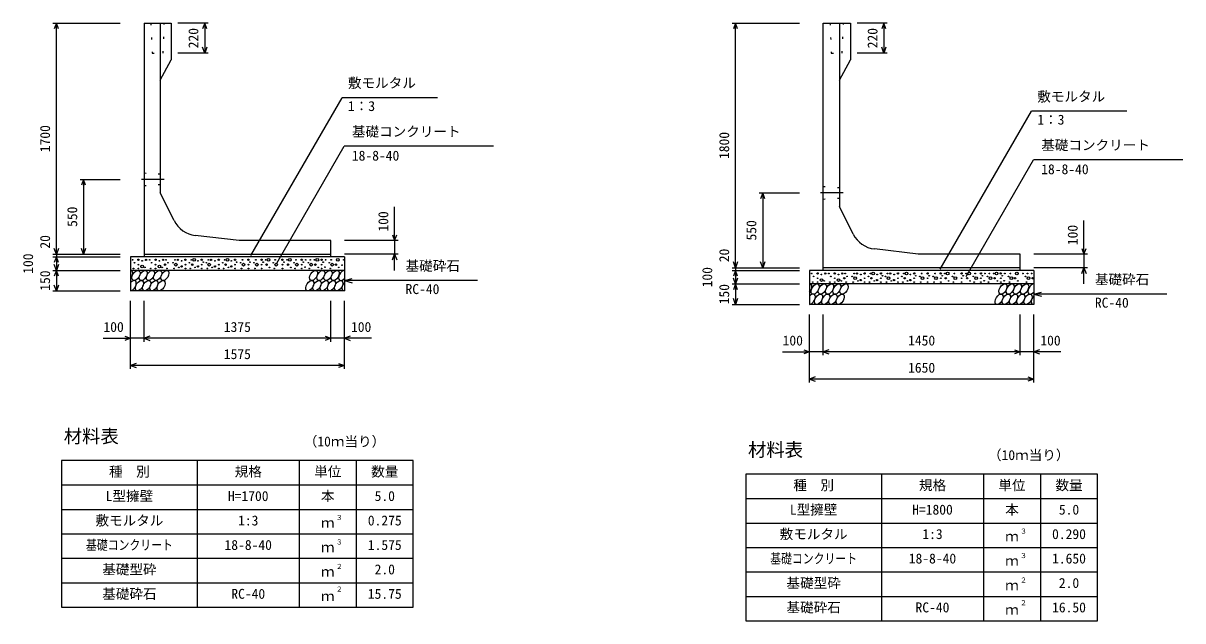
# Model space of a CAD drawing. Units: millimetres, scale not verified. Extents: x -50400 to 50400, y -17820 to 17820.
# Drawn here: x 11123 to 19659, y -3481 to 919 of the extents above; entities that cross this region are included whole.
import ezdxf
from ezdxf.enums import TextEntityAlignment as Align

# ---------------------------------------------------------------- set-up
doc = ezdxf.new("R2010")
doc.units = ezdxf.units.MM
doc.header["$LTSCALE"] = 60
doc.linetypes.add('CHAIN1', pattern=[8, 5, -1, 1, -1])
doc.linetypes.add('DOTTED', pattern=[1.75, 0.25, -1.5])
for name, color, linetype, lineweight in [('0-0_CENTER', 7, 'CHAIN1', 25), ('0-1_DIM', 7, 'Continuous', 25), ('0-3_HATCH', 6, 'Continuous', 25), ('0-4_HYO', 3, 'Continuous', 25), ('0-5_HYO2', 4, 'Continuous', 25), ('0-6_OUTLINE', 1, 'Continuous', 25), ('0-7_OUTLINE2', 4, 'DOTTED', 25), ('0-8_TXT', 7, 'Continuous', 25)]:
    doc.layers.add(name, color=color, linetype=linetype, lineweight=lineweight)
doc.styles.add('ＭＳ ゴシック', font='')
doc.styles.get('ＭＳ ゴシック').set_extended_font_data('MS Gothic')

msp = doc.modelspace()

# ---------------------------------------------------------------- linework, layer by layer
at = {"layer": '0-0_CENTER'}
for p, q in [((12159.28, -230.94), (11993.25, -230.94)), ((17158.78, -330.94), (16992.75, -330.94))]:
    msp.add_line(p, q, dxfattribs=at)
at = {"layer": '0-1_DIM'}
for p, q in [((11342, 919.06), (11837, 919.06)), ((11367, -780.94), (11367, 919.06)), ((12483.91, 919.06), (12262, 919.06)), ((12458.91, 919.06), (12458.91, 699.06)), ((16341.5, 919.06), (16836.5, 919.06)), ((16366.5, -880.94), (16366.5, 919.06)), ((17483.41, 919.06), (17261.5, 919.06)), ((17458.41, 919.06), (17458.41, 699.06)), ((12483.91, 699.06), (12262, 699.06)), ((17483.41, 699.06), (17261.5, 699.06)), ((12799.15, -792.26), (13470.42, 370.41)), ((14172.83, 370.41), (13470.42, 370.41)), ((17873.65, -892.26), (18544.92, 270.41)), ((19247.33, 270.41), (18544.92, 270.41)), ((12988.63, -846.66), (13484.9, 12.91)), ((14584.44, 12.91), (13484.9, 12.91)), ((18063.13, -946.66), (18559.4, -87.09)), ((19658.94, -87.09), (18559.4, -87.09)), ((11542, -230.94), (11837, -230.94)), ((11567, -230.94), (11567, -780.94)), ((16541.5, -330.94), (16836.5, -330.94)), ((16566.5, -330.94), (16566.5, -880.94)), ((13857, -680.94), (13857, -433.25)), ((18931.5, -780.94), (18931.5, -533.25)), ((13882, -680.94), (13487, -680.94)), ((13857, -680.94), (13857, -780.94)), ((11342, -780.94), (11837, -780.94)), ((11342, -780.94), (11837, -780.94)), ((11342, -800.94), (11837, -800.94)), ((11367, -780.94), (11367, -800.94)), ((11367, -800.94), (11367, -900.94)), ((11567, -780.94), (11837, -780.94)), ((13882, -780.94), (13487, -780.94)), ((13857, -900.94), (13857, -780.94)), ((18956.5, -780.94), (18561.5, -780.94)), ((18931.5, -780.94), (18931.5, -880.94)), ((11342, -900.94), (11837, -900.94)), ((11367, -900.94), (11367, -1050.94)), ((16341.5, -880.94), (16836.5, -880.94)), ((16341.5, -880.94), (16836.5, -880.94)), ((16341.5, -900.94), (16836.5, -900.94)), ((16366.5, -880.94), (16366.5, -900.94)), ((16366.5, -900.94), (16366.5, -1000.94)), ((16566.5, -880.94), (16836.5, -880.94)), ((18956.5, -880.94), (18561.5, -880.94)), ((18931.5, -1000.94), (18931.5, -880.94)), ((13487, -975.94), (13544.96, -960.41)), ((14467.32, -975.94), (13487, -975.94)), ((13487, -975.94), (13544.96, -991.47)), ((16341.5, -1000.94), (16836.5, -1000.94)), ((16366.5, -1000.94), (16366.5, -1150.94)), ((11342, -1050.94), (11837, -1050.94)), ((18561.5, -1075.94), (18619.46, -1060.41)), ((19541.82, -1075.94), (18561.5, -1075.94)), ((18561.5, -1075.94), (18619.46, -1091.47)), ((11912, -1625.94), (11912, -1125.94)), ((12012, -1425.94), (12012, -1125.94)), ((13387, -1425.94), (13387, -1125.94)), ((13387, -1425.94), (13387, -1125.94)), ((13487, -1625.94), (13487, -1125.94)), ((16341.5, -1150.94), (16836.5, -1150.94)), ((16911.5, -1725.94), (16911.5, -1225.94)), ((17011.5, -1525.94), (17011.5, -1225.94)), ((18461.5, -1525.94), (18461.5, -1225.94)), ((18461.5, -1525.94), (18461.5, -1225.94)), ((18561.5, -1725.94), (18561.5, -1225.94)), ((11712.46, -1400.94), (11912, -1400.94)), ((12012, -1400.94), (11912, -1400.94)), ((13387, -1400.94), (12012, -1400.94)), ((13487, -1400.94), (13387, -1400.94)), ((13686.54, -1400.94), (13487, -1400.94)), ((16711.96, -1500.94), (16911.5, -1500.94)), ((17011.5, -1500.94), (16911.5, -1500.94)), ((18461.5, -1500.94), (17011.5, -1500.94)), ((18561.5, -1500.94), (18461.5, -1500.94)), ((18761.04, -1500.94), (18561.5, -1500.94)), ((13487, -1600.94), (11912, -1600.94)), ((18561.5, -1700.94), (16911.5, -1700.94))]:
    msp.add_line(p, q, dxfattribs=at)
for points in [[(11382.39, 876.78), (11367, 919.06), (11351.61, 876.78)], [(12474.3, 876.78), (12458.91, 919.06), (12443.52, 876.78)], [(16381.89, 876.78), (16366.5, 919.06), (16351.11, 876.78)], [(17473.8, 876.78), (17458.41, 919.06), (17443.02, 876.78)], [(12474.3, 741.35), (12458.91, 699.06), (12443.52, 741.35)], [(17473.8, 741.35), (17458.41, 699.06), (17443.02, 741.35)], [(11582.39, -273.22), (11567, -230.94), (11551.61, -273.22)], [(16581.89, -373.22), (16566.5, -330.94), (16551.11, -373.22)], [(13841.61, -638.65), (13857, -680.94), (13872.39, -638.65)], [(11382.39, -738.65), (11367, -780.94), (11351.61, -738.65)], [(11582.39, -738.65), (11567, -780.94), (11551.61, -738.65)], [(18916.11, -738.65), (18931.5, -780.94), (18946.89, -738.65)], [(11382.39, -843.22), (11367, -800.94), (11351.61, -843.22)], [(13841.61, -823.22), (13857, -780.94), (13872.39, -823.22)], [(16381.89, -838.65), (16366.5, -880.94), (16351.11, -838.65)], [(16581.89, -838.65), (16566.5, -880.94), (16551.11, -838.65)], [(11382.39, -858.65), (11367, -900.94), (11351.61, -858.65)], [(11382.39, -943.22), (11367, -900.94), (11351.61, -943.22)], [(16381.89, -943.22), (16366.5, -900.94), (16351.11, -943.22)], [(18916.11, -923.22), (18931.5, -880.94), (18946.89, -923.22)], [(11382.39, -1008.65), (11367, -1050.94), (11351.61, -1008.65)], [(16381.89, -958.65), (16366.5, -1000.94), (16351.11, -958.65)], [(16381.89, -1043.22), (16366.5, -1000.94), (16351.11, -1043.22)], [(16381.89, -1108.65), (16366.5, -1150.94), (16351.11, -1108.65)], [(11869.71, -1385.55), (11912, -1400.94), (11869.71, -1416.33)], [(12054.29, -1385.55), (12012, -1400.94), (12054.29, -1416.33)], [(13344.71, -1385.55), (13387, -1400.94), (13344.71, -1416.33)], [(13529.29, -1385.55), (13487, -1400.94), (13529.29, -1416.33)], [(16869.21, -1485.55), (16911.5, -1500.94), (16869.21, -1516.33)], [(17053.79, -1485.55), (17011.5, -1500.94), (17053.79, -1516.33)], [(18419.21, -1485.55), (18461.5, -1500.94), (18419.21, -1516.33)], [(18603.79, -1485.55), (18561.5, -1500.94), (18603.79, -1516.33)], [(11954.29, -1585.55), (11912, -1600.94), (11954.29, -1616.33)], [(13444.71, -1585.55), (13487, -1600.94), (13444.71, -1616.33)], [(16953.79, -1685.55), (16911.5, -1700.94), (16953.79, -1716.33)], [(18519.21, -1685.55), (18561.5, -1700.94), (18519.21, -1716.33)]]:
    msp.add_lwpolyline(points, dxfattribs=at)
at = {"layer": '0-3_HATCH'}
for centre, radius in [((11927.97, -823.76), 2.5), ((11941.99, -844.77), 2.5), ((11970.86, -822.89), 5), ((11998.9, -830.76), 2.5), ((12026.94, -823.76), 5), ((12054.07, -823.76), 2.5), ((12068.09, -844.77), 2.5), ((12096.97, -822.89), 5), ((12125.01, -830.76), 2.5), ((12153.04, -823.76), 5), ((12174.07, -823.76), 2.5), ((12188.09, -844.77), 2.5), ((12225.91, -844.77), 2.5), ((12246.94, -858.78), 10), ((12239.93, -823.76), 2.5), ((12260.96, -823.76), 5), ((12288.99, -830.76), 2.5), ((12317.03, -822.89), 5), ((12345.91, -844.77), 2.5), ((12359.93, -823.76), 2.5), ((12380.96, -823.76), 10), ((12408.99, -830.76), 2.5), ((12437.03, -822.89), 5), ((12448.37, -840.45), 2.5), ((12471.13, -844.77), 2.5), ((12492.16, -858.78), 10), ((12485.15, -823.76), 2.5), ((12506.18, -823.76), 5), ((12534.22, -830.76), 2.5), ((12562.26, -822.89), 5), ((12591.13, -844.77), 2.5), ((12605.15, -823.76), 2.5), ((12626.18, -823.76), 10), ((12654.22, -830.76), 2.5), ((12682.26, -822.89), 5), ((12693.6, -840.45), 2.5), ((12723.06, -844.77), 2.5), ((12744.09, -858.78), 10), ((12737.08, -823.76), 2.5), ((12780.7, -822.89), 5), ((12792.04, -840.45), 2.5), ((12821.5, -844.77), 2.5), ((12842.53, -858.78), 10), ((12835.51, -823.76), 2.5), ((12877.69, -822.89), 5), ((12889.03, -840.45), 2.5), ((12907.39, -823.76), 2.5), ((12928.42, -823.76), 10), ((12963.77, -844.77), 2.5), ((12984.8, -858.78), 10), ((12977.79, -823.76), 2.5), ((13031.08, -822.89), 5), ((13042.42, -840.45), 2.5), ((13065.05, -823.76), 2.5), ((13086.08, -823.76), 10), ((13116.74, -844.77), 2.5), ((13137.77, -858.78), 10), ((13130.76, -823.76), 2.5), ((13172.94, -822.89), 5), ((13184.28, -840.45), 2.5), ((13202.63, -823.76), 2.5), ((13221.87, -844.77), 2.5), ((13242.9, -858.78), 10), ((13235.89, -823.76), 2.5), ((13266.67, -823.76), 2.5), ((13287.71, -823.76), 10), ((13319.47, -822.89), 5), ((13330.81, -840.45), 2.5), ((13349.17, -823.76), 2.5), ((13376.16, -844.77), 2.5), ((13397.19, -858.78), 10), ((13390.18, -823.76), 2.5), ((13438.34, -823.76), 10), ((13482.43, -823.76), 2.5), ((11934.98, -886.79), 2.5), ((11970.86, -858.78), 2.5), ((11970.86, -886.79), 2.5), ((11998.9, -871.91), 10), ((12019.93, -878.91), 2.5), ((12061.08, -886.79), 2.5), ((12096.97, -858.78), 2.5), ((12096.97, -886.79), 2.5), ((12125.01, -871.91), 10), ((12146.03, -878.91), 2.5), ((12167.06, -858.78), 5), ((12181.08, -886.79), 2.5), ((12232.92, -886.79), 2.5), ((12267.97, -878.91), 2.5), ((12288.99, -871.91), 5), ((12317.03, -858.78), 2.5), ((12317.03, -886.79), 2.5), ((12352.92, -886.79), 2.5), ((12366.94, -858.78), 5), ((12387.97, -878.91), 2.5), ((12408.99, -871.91), 5), ((12437.03, -858.78), 2.5), ((12437.03, -886.79), 2.5), ((12478.14, -886.79), 2.5), ((12513.19, -878.91), 2.5), ((12534.22, -871.91), 5), ((12562.26, -858.78), 2.5), ((12562.26, -886.79), 2.5), ((12598.14, -886.79), 2.5), ((12612.16, -858.78), 5), ((12633.19, -878.91), 2.5), ((12654.22, -871.91), 5), ((12682.26, -858.78), 2.5), ((12682.26, -886.79), 2.5), ((12730.07, -886.79), 2.5), ((12780.7, -858.78), 2.5), ((12780.7, -886.79), 2.5), ((12828.51, -886.79), 2.5), ((12877.69, -858.78), 2.5), ((12877.69, -886.79), 2.5), ((12914.4, -858.78), 5), ((12935.43, -878.91), 2.5), ((12970.78, -886.79), 2.5), ((13031.08, -858.78), 2.5), ((13031.08, -886.79), 2.5), ((13072.06, -858.78), 5), ((13093.09, -878.91), 2.5), ((13123.75, -886.79), 2.5), ((13172.94, -858.78), 2.5), ((13172.94, -886.79), 2.5), ((13197.59, -877.13), 2.5), ((13228.88, -886.79), 2.5), ((13273.69, -858.78), 5), ((13294.71, -878.91), 2.5), ((13319.47, -858.78), 2.5), ((13319.47, -886.79), 2.5), ((13344.13, -877.13), 2.5), ((13383.17, -886.79), 2.5), ((13424.32, -858.78), 5), ((13445.35, -878.91), 2.5), ((13470.1, -862.99), 2.5), ((16927.47, -923.76), 2.5), ((16970.36, -922.89), 5), ((16998.4, -930.76), 2.5), ((17026.44, -923.76), 5), ((17053.57, -923.76), 2.5), ((17096.47, -922.89), 5), ((17124.51, -930.76), 2.5), ((17152.54, -923.76), 5), ((17173.57, -923.76), 2.5), ((17239.43, -923.76), 2.5), ((17260.46, -923.76), 5), ((17288.49, -930.76), 2.5), ((17316.53, -922.89), 5), ((17359.43, -923.76), 2.5), ((17380.46, -923.76), 10), ((17408.49, -930.76), 2.5), ((17436.53, -922.89), 5), ((17447.87, -940.45), 2.5), ((17484.65, -923.76), 2.5), ((17505.68, -923.76), 5), ((17533.72, -930.76), 2.5), ((17561.76, -922.89), 5), ((17604.65, -923.76), 2.5), ((17625.68, -923.76), 10), ((17653.72, -930.76), 2.5), ((17681.76, -922.89), 5), ((17693.1, -940.45), 2.5), ((17736.58, -923.76), 2.5), ((17780.2, -922.89), 5), ((17791.54, -940.45), 2.5), ((17835.01, -923.76), 2.5), ((17877.19, -922.89), 5), ((17888.53, -940.45), 2.5), ((17906.89, -923.76), 2.5), ((17927.92, -923.76), 10), ((17977.29, -923.76), 2.5), ((18030.58, -922.89), 5), ((18041.92, -940.45), 2.5), ((18064.55, -923.76), 2.5), ((18085.58, -923.76), 10), ((18130.26, -923.76), 2.5), ((18172.44, -922.89), 5), ((18183.78, -940.45), 2.5), ((18202.13, -923.76), 2.5), ((18235.39, -923.76), 2.5), ((18266.17, -923.76), 2.5), ((18287.21, -923.76), 10), ((18318.97, -922.89), 5), ((18330.31, -940.45), 2.5), ((18348.67, -923.76), 2.5), ((18389.68, -923.76), 2.5), ((18437.84, -923.76), 10), ((18481.93, -923.76), 2.5), ((18515.18, -923.76), 2.5), ((18545.97, -923.76), 2.5), ((16934.48, -986.79), 2.5), ((16941.49, -944.77), 2.5), ((16970.36, -958.78), 2.5), ((16970.36, -986.79), 2.5), ((16998.4, -971.91), 10), ((17019.43, -978.91), 2.5), ((17060.58, -986.79), 2.5), ((17067.59, -944.77), 2.5), ((17096.47, -958.78), 2.5), ((17096.47, -986.79), 2.5), ((17124.51, -971.91), 10), ((17145.53, -978.91), 2.5), ((17166.56, -958.78), 5), ((17180.58, -986.79), 2.5), ((17187.59, -944.77), 2.5), ((17225.41, -944.77), 2.5), ((17232.42, -986.79), 2.5), ((17246.44, -958.78), 10), ((17267.47, -978.91), 2.5), ((17288.49, -971.91), 5), ((17316.53, -958.78), 2.5), ((17316.53, -986.79), 2.5), ((17345.41, -944.77), 2.5), ((17352.42, -986.79), 2.5), ((17366.44, -958.78), 5), ((17387.47, -978.91), 2.5), ((17408.49, -971.91), 5), ((17436.53, -958.78), 2.5), ((17436.53, -986.79), 2.5), ((17470.63, -944.77), 2.5), ((17477.64, -986.79), 2.5), ((17491.66, -958.78), 10), ((17512.69, -978.91), 2.5), ((17533.72, -971.91), 5), ((17561.76, -958.78), 2.5), ((17561.76, -986.79), 2.5), ((17590.63, -944.77), 2.5), ((17597.64, -986.79), 2.5), ((17611.66, -958.78), 5), ((17632.69, -978.91), 2.5), ((17653.72, -971.91), 5), ((17681.76, -958.78), 2.5), ((17681.76, -986.79), 2.5), ((17722.56, -944.77), 2.5), ((17729.57, -986.79), 2.5), ((17743.59, -958.78), 10), ((17780.2, -958.78), 2.5), ((17780.2, -986.79), 2.5), ((17821, -944.77), 2.5), ((17828.01, -986.79), 2.5), ((17842.03, -958.78), 10), ((17877.19, -958.78), 2.5), ((17877.19, -986.79), 2.5), ((17913.9, -958.78), 5), ((17934.93, -978.91), 2.5), ((17963.27, -944.77), 2.5), ((17970.28, -986.79), 2.5), ((17984.3, -958.78), 10), ((18030.58, -958.78), 2.5), ((18030.58, -986.79), 2.5), ((18071.56, -958.78), 5), ((18092.59, -978.91), 2.5), ((18116.24, -944.77), 2.5), ((18123.25, -986.79), 2.5), ((18137.27, -958.78), 10), ((18172.44, -958.78), 2.5), ((18172.44, -986.79), 2.5), ((18197.09, -977.13), 2.5), ((18221.37, -944.77), 2.5), ((18228.38, -986.79), 2.5), ((18242.4, -958.78), 10), ((18273.19, -958.78), 5), ((18294.21, -978.91), 2.5), ((18318.97, -958.78), 2.5), ((18318.97, -986.79), 2.5), ((18343.63, -977.13), 2.5), ((18375.66, -944.77), 2.5), ((18382.67, -986.79), 2.5), ((18396.69, -958.78), 10), ((18423.82, -958.78), 5), ((18444.85, -978.91), 2.5), ((18501.16, -944.77), 2.5), ((18508.17, -986.79), 2.5), ((18522.19, -958.78), 10), ((18552.98, -958.78), 5)]:
    msp.add_circle(centre, radius, dxfattribs=at)
for centre, start_param, end_param in [((11899.64, -938.46), 4.385593, 6.6745444), ((13473.14, -938.46), 0.3357715, 4.4411806), ((11924.96, -1013.45), 3.5111464, 7.548991), ((13498.46, -1013.45), 1.2110787, 3.5658734), ((16899.14, -1038.46), 4.385593, 6.6745444), ((18547.64, -1038.46), 0.3357715, 4.4411806), ((16924.46, -1113.45), 3.5111464, 7.548991), ((18572.96, -1113.45), 1.2110787, 3.5658734)]:
    msp.add_ellipse(centre, major_axis=(21.81, 35.31), ratio=0.5792, start_param=start_param, end_param=end_param, dxfattribs=at)
for centre in [(11952.84, -938.46), (12006.05, -938.46), (12059.26, -938.46), (12112.47, -938.46), (12165.68, -938.46), (13260.31, -938.46), (13313.51, -938.46), (13366.72, -938.46), (13419.93, -938.46), (11978.16, -1013.45), (12031.37, -1013.45), (12084.58, -1013.45), (12137.79, -1013.45), (13232.42, -1013.45), (13285.63, -1013.45), (13338.84, -1013.45), (13392.04, -1013.45), (13445.25, -1013.45), (16952.34, -1038.46), (17005.55, -1038.46), (17058.76, -1038.46), (17111.97, -1038.46), (17165.18, -1038.46), (18334.81, -1038.46), (18388.01, -1038.46), (18441.22, -1038.46), (18494.43, -1038.46), (16977.66, -1113.45), (17030.87, -1113.45), (17084.08, -1113.45), (17137.29, -1113.45), (18306.92, -1113.45), (18360.13, -1113.45), (18413.34, -1113.45), (18466.54, -1113.45), (18519.75, -1113.45)]:
    msp.add_ellipse(centre, major_axis=(21.81, 35.31), ratio=0.5792, dxfattribs=at)
at = {"layer": '0-4_HYO'}
for p, q in [((12404.5, -2300.94), (12404.5, -3380.94)), ((13154.5, -2300.94), (13154.5, -3380.94)), ((13574.5, -2300.94), (13574.5, -3380.94)), ((17441.5, -2400.94), (17441.5, -3480.94)), ((18191.5, -2400.94), (18191.5, -3480.94)), ((18611.5, -2400.94), (18611.5, -3480.94)), ((11404.5, -2480.94), (13994.5, -2480.94)), ((16441.5, -2580.94), (19031.5, -2580.94))]:
    msp.add_line(p, q, dxfattribs=at)
for points in [[(11404.5, -3380.94), (13994.5, -3380.94), (13994.5, -2300.94), (11404.5, -2300.94)], [(16441.5, -3480.94), (19031.5, -3480.94), (19031.5, -2400.94), (16441.5, -2400.94)]]:
    msp.add_lwpolyline(points, close=True, dxfattribs=at)
at = {"layer": '0-5_HYO2'}
for p, q in [((11404.5, -2660.94), (13994.5, -2660.94)), ((16441.5, -2760.94), (19031.5, -2760.94)), ((11404.5, -2840.94), (13994.5, -2840.94)), ((16441.5, -2940.94), (19031.5, -2940.94)), ((11404.5, -3020.94), (13994.5, -3020.94)), ((16441.5, -3120.94), (19031.5, -3120.94)), ((11404.5, -3200.94), (13994.5, -3200.94)), ((16441.5, -3300.94), (19031.5, -3300.94))]:
    msp.add_line(p, q, dxfattribs=at)
at = {"layer": '0-6_OUTLINE'}
for p, q in [((12012, 919.06), (12212, 919.06)), ((12012, 919.06), (12012, -800.94)), ((12132, 919.06), (12132, -330.94)), ((12212, 919.06), (12212, 649.06)), ((17011.5, 919.06), (17211.5, 919.06)), ((17011.5, -900.94), (17011.5, 919.06)), ((17131.5, 919.06), (17131.5, -430.94)), ((17211.5, 919.06), (17211.5, 649.06)), ((12132, 499.06), (12212, 649.06)), ((17131.5, 499.06), (17211.5, 649.06)), ((12233.64, -534.21), (12132, -330.94)), ((17233.14, -634.21), (17131.5, -430.94)), ((12712, -680.94), (12389.42, -643.43)), ((13387, -680.94), (12712, -680.94)), ((13387, -800.94), (13387, -680.94)), ((17711.5, -780.94), (17388.92, -743.43)), ((12012, -780.94), (13387, -780.94)), ((13487, -800.94), (13487, -1050.94)), ((18461.5, -780.94), (17711.5, -780.94)), ((18461.5, -900.94), (18461.5, -780.94)), ((13487, -900.94), (11912, -900.94)), ((18461.5, -880.94), (17011.5, -880.94)), ((18561.5, -900.94), (18561.5, -1150.94)), ((18561.5, -1000.94), (16911.5, -1000.94)), ((13487, -1050.94), (11912, -1050.94)), ((18561.5, -1150.94), (16911.5, -1150.94))]:
    msp.add_line(p, q, dxfattribs=at)
for points in [[(13487, -800.94), (11912, -800.94), (11912, -1050.94)], [(18561.5, -900.94), (16911.5, -900.94), (16911.5, -1150.94)]]:
    msp.add_lwpolyline(points, dxfattribs=at)
for centre in [(12412.52, -444.77), (17412.02, -544.77)]:
    msp.add_arc(centre, 200, 206.56505, 263.36749, dxfattribs=at)
at = {"layer": '0-7_OUTLINE2'}
for p, q in [((12152, 699.06), (12162, 919.06)), ((17151.5, 699.06), (17161.5, 919.06)), ((12132, -193.44), (12012, -185.94)), ((12012, -275.94), (12132, -268.44)), ((17131.5, -293.44), (17011.5, -285.94)), ((17011.5, -375.94), (17131.5, -368.44))]:
    msp.add_line(p, q, dxfattribs=at)
for points in [[(12062, 919.06), (12072, 699.06), (12152, 699.06)], [(17061.5, 919.06), (17071.5, 699.06), (17151.5, 699.06)]]:
    msp.add_lwpolyline(points, dxfattribs=at)

# ---------------------------------------------------------------- texts
at = {"layer": '0-1_DIM', "style": 'ＭＳ ゴシック'}
for s, p in [('220', (12433.91, 734.06)), ('220', (17433.41, 734.06)), ('1700', (11342, -30.94)), ('1800', (16341.5, -80.94)), ('550', (11542, -580.94)), ('100', (13832, -615.3)), ('550', (16541.5, -680.94)), ('100', (18906.5, -715.3)), ('20', (11342, -740.87)), ('20', (16341.5, -840.87)), ('100', (11217, -925.94)), ('150', (11342, -1050.94)), ('100', (16216.5, -1025.94)), ('150', (16341.5, -1150.94))]:
    msp.add_text(s, height=73.31, rotation=90, dxfattribs=at).set_placement(p, align=Align.BOTTOM_LEFT)
for s, p in [('敷モルタル', (13513.27, 420.41)), ('敷モルタル', (18587.77, 320.41)), ('1：3', (13513.27, 250.3)), ('1：3', (18587.77, 150.3)), ('基礎コンクリート', (13542.15, 62.91)), ('基礎コンクリート', (18616.65, -37.09)), ('18-8-40', (13542.15, -114.72)), ('18-8-40', (18616.65, -214.72)), ('基礎砕石', (13937.25, -925.94)), ('基礎砕石', (19011.75, -1025.94)), ('RC-40', (13937.25, -1097.32)), ('RC-40', (19011.75, -1197.32)), ('100', (11713.36, -1375.94)), ('1375', (12599.5, -1375.94)), ('100', (13535.64, -1375.94)), ('100', (16712.86, -1475.94)), ('1450', (17636.5, -1475.94)), ('100', (18610.14, -1475.94)), ('1575', (12599.5, -1575.94)), ('1650', (17636.5, -1675.94))]:
    msp.add_text(s, height=73.31, dxfattribs=at).set_placement(p, align=Align.BOTTOM_LEFT)
at = {"layer": '0-8_TXT', "style": 'ＭＳ ゴシック'}
for s, height, p in [('材料表', 98.97, (11421.17, -2200.94)), ('（10ｍ当り）', 73.31, (13187.83, -2219.27)), ('材料表', 98.97, (16458.17, -2300.94)), ('（10ｍ当り）', 73.31, (18224.83, -2319.27)), ('種\u3000別', 73.31, (11754.5, -2440.94)), ('規格', 73.31, (12679.5, -2440.94)), ('単位', 73.31, (13264.5, -2440.94)), ('数量', 73.31, (13684.5, -2440.94)), ('種\u3000別', 73.31, (16791.5, -2540.94)), ('規格', 73.31, (17716.5, -2540.94)), ('単位', 73.31, (18301.5, -2540.94)), ('数量', 73.31, (18721.5, -2540.94)), ('L型擁壁', 73.31, (11729.5, -2620.94)), ('H=1700', 73.31, (12629.5, -2620.94)), ('本', 73.31, (13314.5, -2620.94)), ('5.0', 73.31, (13709.5, -2620.94)), ('L型擁壁', 73.31, (16766.5, -2720.94)), ('H=1800', 73.31, (17666.5, -2720.94)), ('本', 73.31, (18351.5, -2720.94)), ('5.0', 73.31, (18746.5, -2720.94)), ('敷モルタル', 73.31, (11654.5, -2800.94)), ('1:3', 73.31, (12704.5, -2800.94)), ('３', 36.66, (13423.74, -2750.32)), ('0.275', 73.31, (13659.5, -2800.94)), ('ｍ', 73.31, (13314.5, -2817.61)), ('敷モルタル', 73.31, (16691.5, -2900.94)), ('1:3', 73.31, (17741.5, -2900.94)), ('３', 36.66, (18460.74, -2850.32)), ('0.290', 73.31, (18696.5, -2900.94)), ('18-8-40', 73.31, (12604.5, -2980.94)), ('３', 36.66, (13423.74, -2930.32)), ('1.575', 73.31, (13659.5, -2980.94)), ('ｍ', 73.31, (18351.5, -2917.61)), ('ｍ', 73.31, (13314.5, -2997.61)), ('18-8-40', 73.31, (17641.5, -3080.94)), ('３', 36.66, (18460.74, -3030.32)), ('1.650', 73.31, (18696.5, -3080.94)), ('基礎型砕', 73.31, (11704.5, -3160.94)), ('２', 36.66, (13423.74, -3110.32)), ('2.0', 73.31, (13709.5, -3160.94)), ('ｍ', 73.31, (18351.5, -3097.61)), ('ｍ', 73.31, (13314.5, -3177.61)), ('基礎型砕', 73.31, (16741.5, -3260.94)), ('基礎砕石', 73.31, (11704.5, -3340.94)), ('２', 36.66, (13423.74, -3276.99)), ('ｍ', 73.31, (18351.5, -3277.61)), ('２', 36.66, (18460.74, -3210.32)), ('2.0', 73.31, (18746.5, -3260.94)), ('RC-40', 73.31, (12654.5, -3340.94)), ('ｍ', 73.31, (13314.5, -3357.61)), ('15.75', 73.31, (13659.5, -3340.94)), ('２', 36.66, (18460.74, -3376.99)), ('基礎砕石', 73.31, (16741.5, -3440.94)), ('RC-40', 73.31, (17691.5, -3440.94)), ('ｍ', 73.31, (18351.5, -3457.61)), ('16.50', 73.31, (18696.5, -3440.94))]:
    msp.add_text(s, height=height, dxfattribs=at).set_placement(p, align=Align.BOTTOM_LEFT)
at = {"layer": '0-8_TXT', "style": 'ＭＳ ゴシック', "width": 0.8}
for p in [(11584.5, -2980.94), (16621.5, -3080.94)]:
    msp.add_text('基礎コンクリート', height=73.31, dxfattribs=at).set_placement(p, align=Align.BOTTOM_LEFT)

doc.saveas('drawing.dxf')
